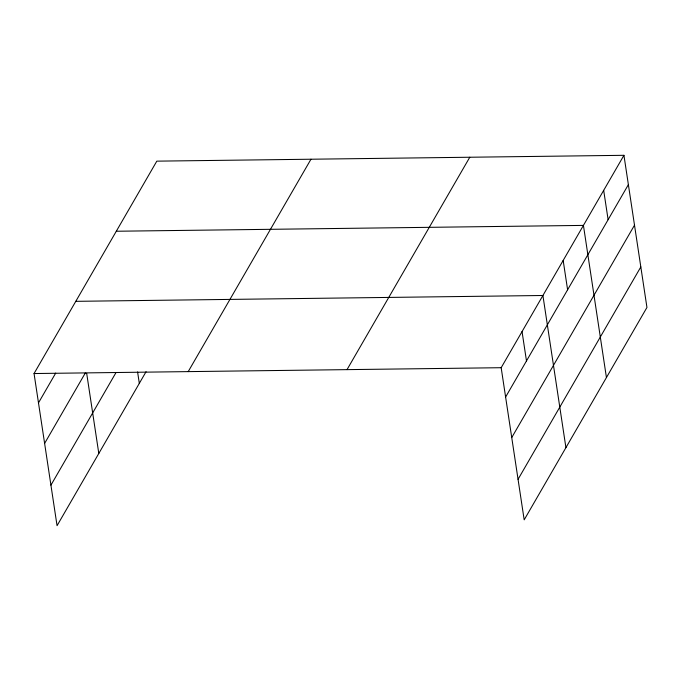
<?xml version="1.0" encoding="UTF-8"?>
<svg xmlns="http://www.w3.org/2000/svg" width="681" height="681" viewBox="0 0 681 681"><rect width="100%" height="100%" fill="white"/><g stroke="black" fill="none" stroke-linecap="round" stroke-linejoin="round"><path stroke-width="1.02" d="M146.066 371.698L57.059 525.689L34.05 373.546L156.817 161.15L623.941 155.311L646.95 307.454L524.183 519.85L501.173 367.706L623.941 155.311M38.485 402.88L55.706 373.086M44.614 443.408L85.312 372.992M50.93 485.161L116.042 372.507M188.203 371.622L310.97 159.226M347.021 369.63L469.788 157.234M505.608 397.04L628.376 184.645M511.737 437.568L634.505 225.173M518.054 479.322L640.821 266.926M116.306 231.242L583.43 225.402L606.439 377.546M75.795 301.334L542.91 295.494L565.92 447.638M34.05 373.546L501.173 367.706M603.681 190.357L608.116 219.691M563.17 260.448L567.605 289.783M522.046 331.596L526.481 360.93M137.588 371.954L139.316 383.386M86.674 373.282L98.805 453.469"/></g></svg>
